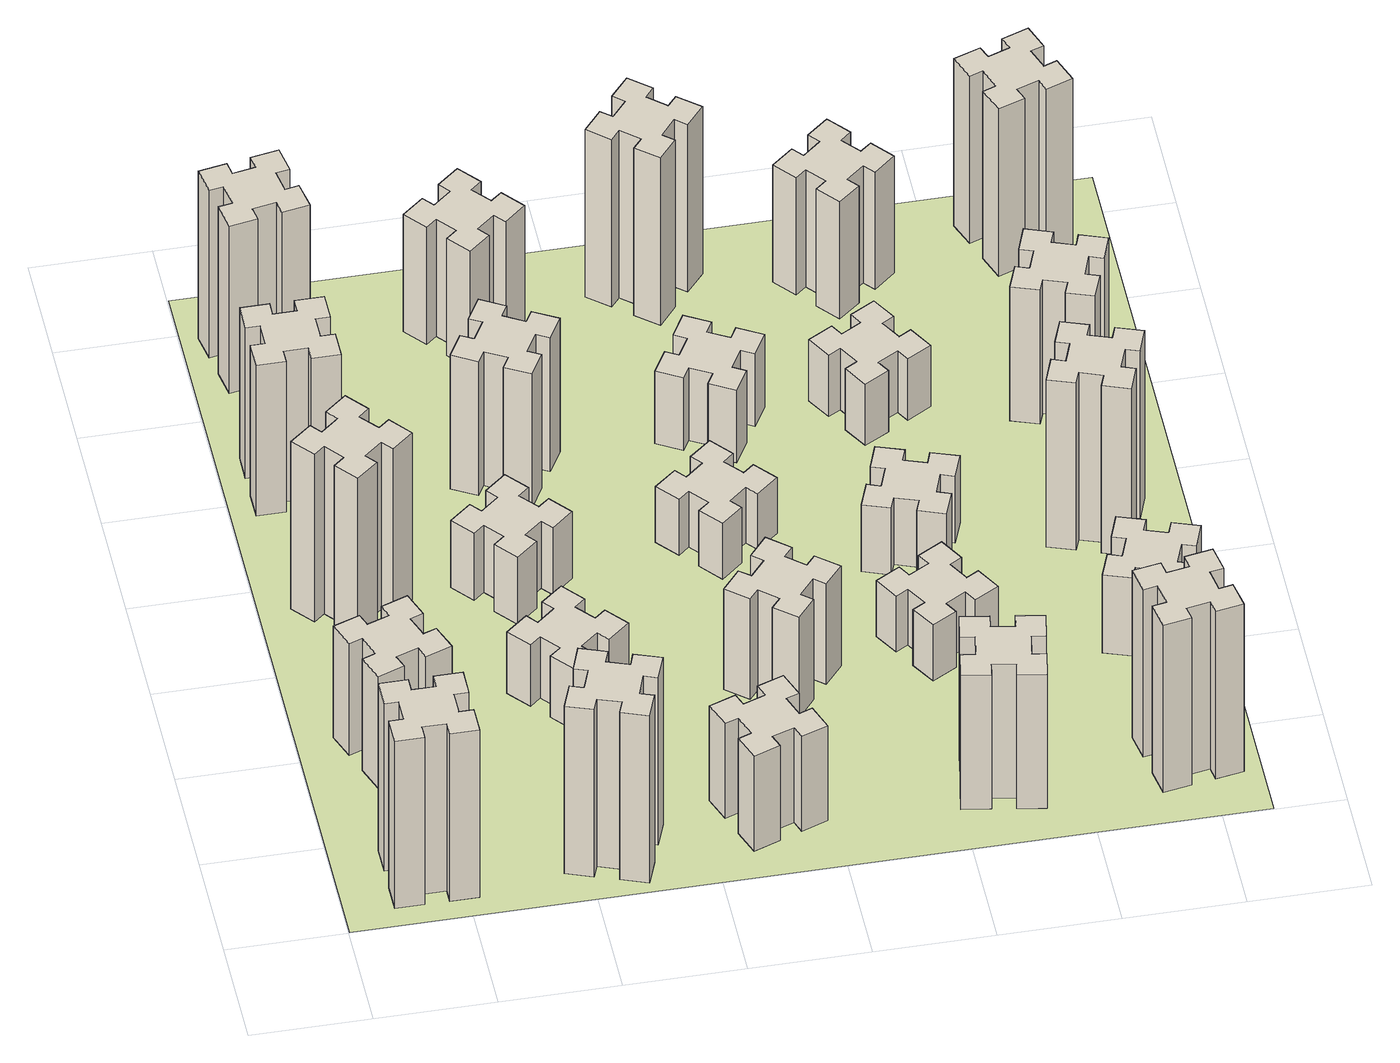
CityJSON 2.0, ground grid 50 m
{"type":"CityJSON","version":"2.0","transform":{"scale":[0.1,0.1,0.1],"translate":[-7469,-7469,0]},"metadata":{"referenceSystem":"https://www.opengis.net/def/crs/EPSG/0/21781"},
"CityObjects":{
"building1":{"type":"Building","attributes":{"class":"1000","function":"1000","usage":"1000","yearOfConstruction":2016,"roofType":"1000","measuredHeight":90,"storeysAboveGround":30,"storeysBelowGround":0},"geometry":[{"type":"Solid","lod":"1","boundaries":[[[[0,1,2,3,4,5,6,7,8,9,10,11,12,13,14,15,16,17,18,19]],[[17,16,20,21]],[[16,15,22,20]],[[15,14,23,22]],[[14,13,24,23]],[[13,12,25,24]],[[12,11,26,25]],[[11,10,27,26]],[[10,9,28,27]],[[9,8,29,28]],[[8,7,30,29]],[[7,6,31,30]],[[6,5,32,31]],[[5,4,33,32]],[[4,3,34,33]],[[3,2,35,34]],[[2,1,36,35]],[[1,0,37,36]],[[0,19,38,37]],[[19,18,39,38]],[[18,17,21,39]],[[24,25,26,27,28,29,30,31,32,33,34,35,36,37,38,39,21,20,22,23]]]]}]},
"building2":{"type":"Building","attributes":{"class":"1000","function":"1000","usage":"1000","yearOfConstruction":2016,"roofType":"1000","measuredHeight":60,"storeysAboveGround":30,"storeysBelowGround":0},"geometry":[{"type":"Solid","lod":"1","boundaries":[[[[40,41,42,43,44,45,46,47,48,49,50,51,52,53,54,55,56,57,58,59]],[[57,56,60,61]],[[56,55,62,60]],[[55,54,63,62]],[[54,53,64,63]],[[53,52,65,64]],[[52,51,66,65]],[[51,50,67,66]],[[50,49,68,67]],[[49,48,69,68]],[[48,47,70,69]],[[47,46,71,70]],[[46,45,72,71]],[[45,44,73,72]],[[44,43,74,73]],[[43,42,75,74]],[[42,41,76,75]],[[41,40,77,76]],[[40,59,78,77]],[[59,58,79,78]],[[58,57,61,79]],[[64,65,66,67,68,69,70,71,72,73,74,75,76,77,78,79,61,60,62,63]]]]}]},
"building3":{"type":"Building","attributes":{"class":"1000","function":"1000","usage":"1000","yearOfConstruction":2016,"roofType":"1000","measuredHeight":90,"storeysAboveGround":30,"storeysBelowGround":0},"geometry":[{"type":"Solid","lod":"1","boundaries":[[[[80,81,82,83,84,85,86,87,88,89,90,91,92,93,94,95,96,97,98,99]],[[97,96,100,101]],[[96,95,102,100]],[[95,94,103,102]],[[94,93,104,103]],[[93,92,105,104]],[[92,91,106,105]],[[91,90,107,106]],[[90,89,108,107]],[[89,88,109,108]],[[88,87,110,109]],[[87,86,111,110]],[[86,85,112,111]],[[85,84,113,112]],[[84,83,114,113]],[[83,82,115,114]],[[82,81,116,115]],[[81,80,117,116]],[[80,99,118,117]],[[99,98,119,118]],[[98,97,101,119]],[[104,105,106,107,108,109,110,111,112,113,114,115,116,117,118,119,101,100,102,103]]]]}]},
"building4":{"type":"Building","attributes":{"class":"1000","function":"1000","usage":"1000","yearOfConstruction":2016,"roofType":"1000","measuredHeight":81,"storeysAboveGround":30,"storeysBelowGround":0},"geometry":[{"type":"Solid","lod":"1","boundaries":[[[[120,121,122,123,124,125,126,127,128,129,130,131,132,133,134,135,136,137,138,139]],[[137,136,140,141]],[[136,135,142,140]],[[135,134,143,142]],[[134,133,144,143]],[[133,132,145,144]],[[132,131,146,145]],[[131,130,147,146]],[[130,129,148,147]],[[129,128,149,148]],[[128,127,150,149]],[[127,126,151,150]],[[126,125,152,151]],[[125,124,153,152]],[[124,123,154,153]],[[123,122,155,154]],[[122,121,156,155]],[[121,120,157,156]],[[120,139,158,157]],[[139,138,159,158]],[[138,137,141,159]],[[144,145,146,147,148,149,150,151,152,153,154,155,156,157,158,159,141,140,142,143]]]]}]},
"building5":{"type":"Building","attributes":{"class":"1000","function":"1000","usage":"1000","yearOfConstruction":2016,"roofType":"1000","measuredHeight":90,"storeysAboveGround":30,"storeysBelowGround":0},"geometry":[{"type":"Solid","lod":"1","boundaries":[[[[160,161,162,163,164,165,166,167,168,169,170,171,172,173,174,175,176,177,178,179]],[[177,176,180,181]],[[176,175,182,180]],[[175,174,183,182]],[[174,173,184,183]],[[173,172,185,184]],[[172,171,186,185]],[[171,170,187,186]],[[170,169,188,187]],[[169,168,189,188]],[[168,167,190,189]],[[167,166,191,190]],[[166,165,192,191]],[[165,164,193,192]],[[164,163,194,193]],[[163,162,195,194]],[[162,161,196,195]],[[161,160,197,196]],[[160,179,198,197]],[[179,178,199,198]],[[178,177,181,199]],[[184,185,186,187,188,189,190,191,192,193,194,195,196,197,198,199,181,180,182,183]]]]}]},
"building6":{"type":"Building","attributes":{"class":"1000","function":"1000","usage":"1000","yearOfConstruction":2016,"roofType":"1000","measuredHeight":90,"storeysAboveGround":30,"storeysBelowGround":0},"geometry":[{"type":"Solid","lod":"1","boundaries":[[[[200,201,202,203,204,205,206,207,208,209,210,211,212,213,214,215,216,217,218,219]],[[217,216,220,221]],[[216,215,222,220]],[[215,214,223,222]],[[214,213,224,223]],[[213,212,225,224]],[[212,211,226,225]],[[211,210,227,226]],[[210,209,228,227]],[[209,208,229,228]],[[208,207,230,229]],[[207,206,231,230]],[[206,205,232,231]],[[205,204,233,232]],[[204,203,234,233]],[[203,202,235,234]],[[202,201,236,235]],[[201,200,237,236]],[[200,219,238,237]],[[219,218,239,238]],[[218,217,221,239]],[[224,225,226,227,228,229,230,231,232,233,234,235,236,237,238,239,221,220,222,223]]]]}]},
"building7":{"type":"Building","attributes":{"class":"1000","function":"1000","usage":"1000","yearOfConstruction":2016,"roofType":"1000","measuredHeight":33,"storeysAboveGround":30,"storeysBelowGround":0},"geometry":[{"type":"Solid","lod":"1","boundaries":[[[[240,241,242,243,244,245,246,247,248,249,250,251,252,253,254,255,256,257,258,259]],[[257,256,260,261]],[[256,255,262,260]],[[255,254,263,262]],[[254,253,264,263]],[[253,252,265,264]],[[252,251,266,265]],[[251,250,267,266]],[[250,249,268,267]],[[249,248,269,268]],[[248,247,270,269]],[[247,246,271,270]],[[246,245,272,271]],[[245,244,273,272]],[[244,243,274,273]],[[243,242,275,274]],[[242,241,276,275]],[[241,240,277,276]],[[240,259,278,277]],[[259,258,279,278]],[[258,257,261,279]],[[264,265,266,267,268,269,270,271,272,273,274,275,276,277,278,279,261,260,262,263]]]]}]},
"building8":{"type":"Building","attributes":{"class":"1000","function":"1000","usage":"1000","yearOfConstruction":2016,"roofType":"1000","measuredHeight":36,"storeysAboveGround":30,"storeysBelowGround":0},"geometry":[{"type":"Solid","lod":"1","boundaries":[[[[280,281,282,283,284,285,286,287,288,289,290,291,292,293,294,295,296,297,298,299]],[[297,296,300,301]],[[296,295,302,300]],[[295,294,303,302]],[[294,293,304,303]],[[293,292,305,304]],[[292,291,306,305]],[[291,290,307,306]],[[290,289,308,307]],[[289,288,309,308]],[[288,287,310,309]],[[287,286,311,310]],[[286,285,312,311]],[[285,284,313,312]],[[284,283,314,313]],[[283,282,315,314]],[[282,281,316,315]],[[281,280,317,316]],[[280,299,318,317]],[[299,298,319,318]],[[298,297,301,319]],[[304,305,306,307,308,309,310,311,312,313,314,315,316,317,318,319,301,300,302,303]]]]}]},
"building9":{"type":"Building","attributes":{"class":"1000","function":"1000","usage":"1000","yearOfConstruction":2016,"roofType":"1000","measuredHeight":72,"storeysAboveGround":30,"storeysBelowGround":0},"geometry":[{"type":"Solid","lod":"1","boundaries":[[[[320,321,322,323,324,325,326,327,328,329,330,331,332,333,334,335,336,337,338,339]],[[337,336,340,341]],[[336,335,342,340]],[[335,334,343,342]],[[334,333,344,343]],[[333,332,345,344]],[[332,331,346,345]],[[331,330,347,346]],[[330,329,348,347]],[[329,328,349,348]],[[328,327,350,349]],[[327,326,351,350]],[[326,325,352,351]],[[325,324,353,352]],[[324,323,354,353]],[[323,322,355,354]],[[322,321,356,355]],[[321,320,357,356]],[[320,339,358,357]],[[339,338,359,358]],[[338,337,341,359]],[[344,345,346,347,348,349,350,351,352,353,354,355,356,357,358,359,341,340,342,343]]]]}]},
"building10":{"type":"Building","attributes":{"class":"1000","function":"1000","usage":"1000","yearOfConstruction":2016,"roofType":"1000","measuredHeight":51,"storeysAboveGround":30,"storeysBelowGround":0},"geometry":[{"type":"Solid","lod":"1","boundaries":[[[[360,361,362,363,364,365,366,367,368,369,370,371,372,373,374,375,376,377,378,379]],[[377,376,380,381]],[[376,375,382,380]],[[375,374,383,382]],[[374,373,384,383]],[[373,372,385,384]],[[372,371,386,385]],[[371,370,387,386]],[[370,369,388,387]],[[369,368,389,388]],[[368,367,390,389]],[[367,366,391,390]],[[366,365,392,391]],[[365,364,393,392]],[[364,363,394,393]],[[363,362,395,394]],[[362,361,396,395]],[[361,360,397,396]],[[360,379,398,397]],[[379,378,399,398]],[[378,377,381,399]],[[384,385,386,387,388,389,390,391,392,393,394,395,396,397,398,399,381,380,382,383]]]]}]},
"building11":{"type":"Building","attributes":{"class":"1000","function":"1000","usage":"1000","yearOfConstruction":2016,"roofType":"1000","measuredHeight":63,"storeysAboveGround":30,"storeysBelowGround":0},"geometry":[{"type":"Solid","lod":"1","boundaries":[[[[400,401,402,403,404,405,406,407,408,409,410,411,412,413,414,415,416,417,418,419]],[[417,416,420,421]],[[416,415,422,420]],[[415,414,423,422]],[[414,413,424,423]],[[413,412,425,424]],[[412,411,426,425]],[[411,410,427,426]],[[410,409,428,427]],[[409,408,429,428]],[[408,407,430,429]],[[407,406,431,430]],[[406,405,432,431]],[[405,404,433,432]],[[404,403,434,433]],[[403,402,435,434]],[[402,401,436,435]],[[401,400,437,436]],[[400,419,438,437]],[[419,418,439,438]],[[418,417,421,439]],[[424,425,426,427,428,429,430,431,432,433,434,435,436,437,438,439,421,420,422,423]]]]}]},
"building12":{"type":"Building","attributes":{"class":"1000","function":"1000","usage":"1000","yearOfConstruction":2016,"roofType":"1000","measuredHeight":54,"storeysAboveGround":30,"storeysBelowGround":0},"geometry":[{"type":"Solid","lod":"1","boundaries":[[[[440,441,442,443,444,445,446,447,448,449,450,451,452,453,454,455,456,457,458,459]],[[457,456,460,461]],[[456,455,462,460]],[[455,454,463,462]],[[454,453,464,463]],[[453,452,465,464]],[[452,451,466,465]],[[451,450,467,466]],[[450,449,468,467]],[[449,448,469,468]],[[448,447,470,469]],[[447,446,471,470]],[[446,445,472,471]],[[445,444,473,472]],[[444,443,474,473]],[[443,442,475,474]],[[442,441,476,475]],[[441,440,477,476]],[[440,459,478,477]],[[459,458,479,478]],[[458,457,461,479]],[[464,465,466,467,468,469,470,471,472,473,474,475,476,477,478,479,461,460,462,463]]]]}]},
"building13":{"type":"Building","attributes":{"class":"1000","function":"1000","usage":"1000","yearOfConstruction":2016,"roofType":"1000","measuredHeight":30,"storeysAboveGround":30,"storeysBelowGround":0},"geometry":[{"type":"Solid","lod":"1","boundaries":[[[[480,481,482,483,484,485,486,487,488,489,490,491,492,493,494,495,496,497,498,499]],[[497,496,500,501]],[[496,495,502,500]],[[495,494,503,502]],[[494,493,504,503]],[[493,492,505,504]],[[492,491,506,505]],[[491,490,507,506]],[[490,489,508,507]],[[489,488,509,508]],[[488,487,510,509]],[[487,486,511,510]],[[486,485,512,511]],[[485,484,513,512]],[[484,483,514,513]],[[483,482,515,514]],[[482,481,516,515]],[[481,480,517,516]],[[480,499,518,517]],[[499,498,519,518]],[[498,497,501,519]],[[504,505,506,507,508,509,510,511,512,513,514,515,516,517,518,519,501,500,502,503]]]]}]},
"building14":{"type":"Building","attributes":{"class":"1000","function":"1000","usage":"1000","yearOfConstruction":2016,"roofType":"1000","measuredHeight":39,"storeysAboveGround":30,"storeysBelowGround":0},"geometry":[{"type":"Solid","lod":"1","boundaries":[[[[520,521,522,523,524,525,526,527,528,529,530,531,532,533,534,535,536,537,538,539]],[[537,536,540,541]],[[536,535,542,540]],[[535,534,543,542]],[[534,533,544,543]],[[533,532,545,544]],[[532,531,546,545]],[[531,530,547,546]],[[530,529,548,547]],[[529,528,549,548]],[[528,527,550,549]],[[527,526,551,550]],[[526,525,552,551]],[[525,524,553,552]],[[524,523,554,553]],[[523,522,555,554]],[[522,521,556,555]],[[521,520,557,556]],[[520,539,558,557]],[[539,538,559,558]],[[538,537,541,559]],[[544,545,546,547,548,549,550,551,552,553,554,555,556,557,558,559,541,540,542,543]]]]}]},
"building15":{"type":"Building","attributes":{"class":"1000","function":"1000","usage":"1000","yearOfConstruction":2016,"roofType":"1000","measuredHeight":72,"storeysAboveGround":30,"storeysBelowGround":0},"geometry":[{"type":"Solid","lod":"1","boundaries":[[[[560,561,562,563,564,565,566,567,568,569,570,571,572,573,574,575,576,577,578,579]],[[577,576,580,581]],[[576,575,582,580]],[[575,574,583,582]],[[574,573,584,583]],[[573,572,585,584]],[[572,571,586,585]],[[571,570,587,586]],[[570,569,588,587]],[[569,568,589,588]],[[568,567,590,589]],[[567,566,591,590]],[[566,565,592,591]],[[565,564,593,592]],[[564,563,594,593]],[[563,562,595,594]],[[562,561,596,595]],[[561,560,597,596]],[[560,579,598,597]],[[579,578,599,598]],[[578,577,581,599]],[[584,585,586,587,588,589,590,591,592,593,594,595,596,597,598,599,581,580,582,583]]]]}]},
"building16":{"type":"Building","attributes":{"class":"1000","function":"1000","usage":"1000","yearOfConstruction":2016,"roofType":"1000","measuredHeight":90,"storeysAboveGround":30,"storeysBelowGround":0},"geometry":[{"type":"Solid","lod":"1","boundaries":[[[[600,601,602,603,604,605,606,607,608,609,610,611,612,613,614,615,616,617,618,619]],[[617,616,620,621]],[[616,615,622,620]],[[615,614,623,622]],[[614,613,624,623]],[[613,612,625,624]],[[612,611,626,625]],[[611,610,627,626]],[[610,609,628,627]],[[609,608,629,628]],[[608,607,630,629]],[[607,606,631,630]],[[606,605,632,631]],[[605,604,633,632]],[[604,603,634,633]],[[603,602,635,634]],[[602,601,636,635]],[[601,600,637,636]],[[600,619,638,637]],[[619,618,639,638]],[[618,617,621,639]],[[624,625,626,627,628,629,630,631,632,633,634,635,636,637,638,639,621,620,622,623]]]]}]},
"building17":{"type":"Building","attributes":{"class":"1000","function":"1000","usage":"1000","yearOfConstruction":2016,"roofType":"1000","measuredHeight":30,"storeysAboveGround":30,"storeysBelowGround":0},"geometry":[{"type":"Solid","lod":"1","boundaries":[[[[640,641,642,643,644,645,646,647,648,649,650,651,652,653,654,655,656,657,658,659]],[[657,656,660,661]],[[656,655,662,660]],[[655,654,663,662]],[[654,653,664,663]],[[653,652,665,664]],[[652,651,666,665]],[[651,650,667,666]],[[650,649,668,667]],[[649,648,669,668]],[[648,647,670,669]],[[647,646,671,670]],[[646,645,672,671]],[[645,644,673,672]],[[644,643,674,673]],[[643,642,675,674]],[[642,641,676,675]],[[641,640,677,676]],[[640,659,678,677]],[[659,658,679,678]],[[658,657,661,679]],[[664,665,666,667,668,669,670,671,672,673,674,675,676,677,678,679,661,660,662,663]]]]}]},
"building18":{"type":"Building","attributes":{"class":"1000","function":"1000","usage":"1000","yearOfConstruction":2016,"roofType":"1000","measuredHeight":36,"storeysAboveGround":30,"storeysBelowGround":0},"geometry":[{"type":"Solid","lod":"1","boundaries":[[[[680,681,682,683,684,685,686,687,688,689,690,691,692,693,694,695,696,697,698,699]],[[697,696,700,701]],[[696,695,702,700]],[[695,694,703,702]],[[694,693,704,703]],[[693,692,705,704]],[[692,691,706,705]],[[691,690,707,706]],[[690,689,708,707]],[[689,688,709,708]],[[688,687,710,709]],[[687,686,711,710]],[[686,685,712,711]],[[685,684,713,712]],[[684,683,714,713]],[[683,682,715,714]],[[682,681,716,715]],[[681,680,717,716]],[[680,699,718,717]],[[699,698,719,718]],[[698,697,701,719]],[[704,705,706,707,708,709,710,711,712,713,714,715,716,717,718,719,701,700,702,703]]]]}]},
"building19":{"type":"Building","attributes":{"class":"1000","function":"1000","usage":"1000","yearOfConstruction":2016,"roofType":"1000","measuredHeight":33,"storeysAboveGround":30,"storeysBelowGround":0},"geometry":[{"type":"Solid","lod":"1","boundaries":[[[[720,721,722,723,724,725,726,727,728,729,730,731,732,733,734,735,736,737,738,739]],[[737,736,740,741]],[[736,735,742,740]],[[735,734,743,742]],[[734,733,744,743]],[[733,732,745,744]],[[732,731,746,745]],[[731,730,747,746]],[[730,729,748,747]],[[729,728,749,748]],[[728,727,750,749]],[[727,726,751,750]],[[726,725,752,751]],[[725,724,753,752]],[[724,723,754,753]],[[723,722,755,754]],[[722,721,756,755]],[[721,720,757,756]],[[720,739,758,757]],[[739,738,759,758]],[[738,737,741,759]],[[744,745,746,747,748,749,750,751,752,753,754,755,756,757,758,759,741,740,742,743]]]]}]},
"building20":{"type":"Building","attributes":{"class":"1000","function":"1000","usage":"1000","yearOfConstruction":2016,"roofType":"1000","measuredHeight":90,"storeysAboveGround":30,"storeysBelowGround":0},"geometry":[{"type":"Solid","lod":"1","boundaries":[[[[760,761,762,763,764,765,766,767,768,769,770,771,772,773,774,775,776,777,778,779]],[[777,776,780,781]],[[776,775,782,780]],[[775,774,783,782]],[[774,773,784,783]],[[773,772,785,784]],[[772,771,786,785]],[[771,770,787,786]],[[770,769,788,787]],[[769,768,789,788]],[[768,767,790,789]],[[767,766,791,790]],[[766,765,792,791]],[[765,764,793,792]],[[764,763,794,793]],[[763,762,795,794]],[[762,761,796,795]],[[761,760,797,796]],[[760,779,798,797]],[[779,778,799,798]],[[778,777,781,799]],[[784,785,786,787,788,789,790,791,792,793,794,795,796,797,798,799,781,780,782,783]]]]}]},
"building21":{"type":"Building","attributes":{"class":"1000","function":"1000","usage":"1000","yearOfConstruction":2016,"roofType":"1000","measuredHeight":63,"storeysAboveGround":30,"storeysBelowGround":0},"geometry":[{"type":"Solid","lod":"1","boundaries":[[[[800,801,802,803,804,805,806,807,808,809,810,811,812,813,814,815,816,817,818,819]],[[817,816,820,821]],[[816,815,822,820]],[[815,814,823,822]],[[814,813,824,823]],[[813,812,825,824]],[[812,811,826,825]],[[811,810,827,826]],[[810,809,828,827]],[[809,808,829,828]],[[808,807,830,829]],[[807,806,831,830]],[[806,805,832,831]],[[805,804,833,832]],[[804,803,834,833]],[[803,802,835,834]],[[802,801,836,835]],[[801,800,837,836]],[[800,819,838,837]],[[819,818,839,838]],[[818,817,821,839]],[[824,825,826,827,828,829,830,831,832,833,834,835,836,837,838,839,821,820,822,823]]]]}]},
"building22":{"type":"Building","attributes":{"class":"1000","function":"1000","usage":"1000","yearOfConstruction":2016,"roofType":"1000","measuredHeight":42,"storeysAboveGround":30,"storeysBelowGround":0},"geometry":[{"type":"Solid","lod":"1","boundaries":[[[[840,841,842,843,844,845,846,847,848,849,850,851,852,853,854,855,856,857,858,859]],[[857,856,860,861]],[[856,855,862,860]],[[855,854,863,862]],[[854,853,864,863]],[[853,852,865,864]],[[852,851,866,865]],[[851,850,867,866]],[[850,849,868,867]],[[849,848,869,868]],[[848,847,870,869]],[[847,846,871,870]],[[846,845,872,871]],[[845,844,873,872]],[[844,843,874,873]],[[843,842,875,874]],[[842,841,876,875]],[[841,840,877,876]],[[840,859,878,877]],[[859,858,879,878]],[[858,857,861,879]],[[864,865,866,867,868,869,870,871,872,873,874,875,876,877,878,879,861,860,862,863]]]]}]},
"building23":{"type":"Building","attributes":{"class":"1000","function":"1000","usage":"1000","yearOfConstruction":2016,"roofType":"1000","measuredHeight":90,"storeysAboveGround":30,"storeysBelowGround":0},"geometry":[{"type":"Solid","lod":"1","boundaries":[[[[880,881,882,883,884,885,886,887,888,889,890,891,892,893,894,895,896,897,898,899]],[[897,896,900,901]],[[896,895,902,900]],[[895,894,903,902]],[[894,893,904,903]],[[893,892,905,904]],[[892,891,906,905]],[[891,890,907,906]],[[890,889,908,907]],[[889,888,909,908]],[[888,887,910,909]],[[887,886,911,910]],[[886,885,912,911]],[[885,884,913,912]],[[884,883,914,913]],[[883,882,915,914]],[[882,881,916,915]],[[881,880,917,916]],[[880,899,918,917]],[[899,898,919,918]],[[898,897,901,919]],[[904,905,906,907,908,909,910,911,912,913,914,915,916,917,918,919,901,900,902,903]]]]}]},
"building24":{"type":"Building","attributes":{"class":"1000","function":"1000","usage":"1000","yearOfConstruction":2016,"roofType":"1000","measuredHeight":72,"storeysAboveGround":30,"storeysBelowGround":0},"geometry":[{"type":"Solid","lod":"1","boundaries":[[[[920,921,922,923,924,925,926,927,928,929,930,931,932,933,934,935,936,937,938,939]],[[937,936,940,941]],[[936,935,942,940]],[[935,934,943,942]],[[934,933,944,943]],[[933,932,945,944]],[[932,931,946,945]],[[931,930,947,946]],[[930,929,948,947]],[[929,928,949,948]],[[928,927,950,949]],[[927,926,951,950]],[[926,925,952,951]],[[925,924,953,952]],[[924,923,954,953]],[[923,922,955,954]],[[922,921,956,955]],[[921,920,957,956]],[[920,939,958,957]],[[939,938,959,958]],[[938,937,941,959]],[[944,945,946,947,948,949,950,951,952,953,954,955,956,957,958,959,941,940,942,943]]]]}]},
"building25":{"type":"Building","attributes":{"class":"1000","function":"1000","usage":"1000","yearOfConstruction":2016,"roofType":"1000","measuredHeight":90,"storeysAboveGround":30,"storeysBelowGround":0},"geometry":[{"type":"Solid","lod":"1","boundaries":[[[[960,961,962,963,964,965,966,967,968,969,970,971,972,973,974,975,976,977,978,979]],[[977,976,980,981]],[[976,975,982,980]],[[975,974,983,982]],[[974,973,984,983]],[[973,972,985,984]],[[972,971,986,985]],[[971,970,987,986]],[[970,969,988,987]],[[969,968,989,988]],[[968,967,990,989]],[[967,966,991,990]],[[966,965,992,991]],[[965,964,993,992]],[[964,963,994,993]],[[963,962,995,994]],[[962,961,996,995]],[[961,960,997,996]],[[960,979,998,997]],[[979,978,999,998]],[[978,977,981,999]],[[984,985,986,987,988,989,990,991,992,993,994,995,996,997,998,999,981,980,982,983]]]]}]},
"landuse1":{"type":"LandUse","attributes":{"name":"plot1","function":"1010"},"geometry":[{"type":"MultiSurface","lod":"1","boundaries":[[[1000,1001,1002,1003]]]}]}
},
"vertices":[
[265,325,0],[265,225,0],[205,225,0],[205,105,0],[325,105,0],[325,165,0],[425,165,0],[425,105,0],[545,105,0],[545,225,0],[485,225,0],[485,325,0],[545,325,0],[545,445,0],[425,445,0],[425,385,0],[325,385,0],[325,445,0],[205,445,0],[205,325,0],[325,385,900],[325,445,900],[425,385,900],[425,445,900],[545,445,900],[545,325,900],[485,325,900],[485,225,900],[545,225,900],[545,105,900],[425,105,900],[425,165,900],[325,165,900],[325,105,900],[205,105,900],[205,225,900],[265,225,900],[265,325,900],[205,325,900],[205,445,900],
[496,1006,0],[462,1100,0],[518,1120,0],[477,1233,0],[364,1192,0],[385,1136,0],[291,1102,0],[270,1158,0],[157,1117,0],[199,1004,0],[255,1025,0],[289,931,0],[233,910,0],[274,797,0],[387,839,0],[366,895,0],[460,929,0],[480,873,0],[593,914,0],[552,1027,0],[460,929,600],[480,873,600],[366,895,600],[387,839,600],[274,797,600],[233,910,600],[289,931,600],[255,1025,600],[199,1004,600],[157,1117,600],[270,1158,600],[291,1102,600],[385,1136,600],[364,1192,600],[477,1233,600],[518,1120,600],[462,1100,600],[496,1006,600],[552,1027,600],[593,914,600],
[492,1888,0],[427,1964,0],[473,2003,0],[396,2095,0],[304,2018,0],[343,1972,0],[266,1907,0],[228,1953,0],[136,1876,0],[213,1784,0],[259,1823,0],[323,1746,0],[277,1708,0],[354,1616,0],[446,1693,0],[408,1739,0],[484,1803,0],[523,1757,0],[615,1834,0],[538,1926,0],[484,1803,900],[523,1757,900],[408,1739,900],[446,1693,900],[354,1616,900],[277,1708,900],[323,1746,900],[259,1823,900],[213,1784,900],[136,1876,900],[228,1953,900],[266,1907,900],[343,1972,900],[304,2018,900],[396,2095,900],[473,2003,900],[427,1964,900],[492,1888,900],[538,1926,900],[615,1834,900],
[385,2545,0],[385,2645,0],[445,2645,0],[445,2765,0],[325,2765,0],[325,2705,0],[225,2705,0],[225,2765,0],[105,2765,0],[105,2645,0],[165,2645,0],[165,2545,0],[105,2545,0],[105,2425,0],[225,2425,0],[225,2485,0],[325,2485,0],[325,2425,0],[445,2425,0],[445,2545,0],[325,2485,810],[325,2425,810],[225,2485,810],[225,2425,810],[105,2425,810],[105,2545,810],[165,2545,810],[165,2645,810],[105,2645,810],[105,2765,810],[225,2765,810],[225,2705,810],[325,2705,810],[325,2765,810],[445,2765,810],[445,2645,810],[385,2645,810],[385,2545,810],[445,2545,810],[445,2425,810],
[1029,360,0],[995,266,0],[939,287,0],[897,174,0],[1010,133,0],[1031,189,0],[1125,155,0],[1104,99,0],[1217,57,0],[1258,170,0],[1202,191,0],[1236,285,0],[1292,264,0],[1333,377,0],[1220,418,0],[1200,362,0],[1106,396,0],[1127,452,0],[1014,493,0],[973,380,0],[1106,396,900],[1127,452,900],[1200,362,900],[1220,418,900],[1333,377,900],[1292,264,900],[1236,285,900],[1202,191,900],[1258,170,900],[1217,57,900],[1104,99,900],[1125,155,900],[1031,189,900],[1010,133,900],[897,174,900],[939,287,900],[995,266,900],[1029,360,900],[973,380,900],[1014,493,900],
[392,3305,0],[375,3404,0],[434,3414,0],[413,3532,0],[295,3511,0],[305,3452,0],[207,3435,0],[197,3494,0],[78,3473,0],[99,3355,0],[158,3365,0],[176,3267,0],[117,3257,0],[137,3138,0],[256,3159,0],[245,3218,0],[344,3236,0],[354,3177,0],[472,3197,0],[451,3316,0],[344,3236,900],[354,3177,900],[245,3218,900],[256,3159,900],[137,3138,900],[117,3257,900],[176,3267,900],[158,3365,900],[99,3355,900],[78,3473,900],[197,3494,900],[207,3435,900],[305,3452,900],[295,3511,900],[413,3532,900],[434,3414,900],[375,3404,900],[392,3305,900],[451,3316,900],[472,3197,900],
[1083,1332,0],[1006,1267,0],[968,1313,0],[876,1236,0],[953,1144,0],[999,1183,0],[1063,1106,0],[1017,1068,0],[1094,976,0],[1186,1053,0],[1148,1099,0],[1224,1163,0],[1263,1117,0],[1355,1194,0],[1278,1286,0],[1232,1248,0],[1167,1324,0],[1213,1363,0],[1136,1455,0],[1044,1378,0],[1167,1324,330],[1213,1363,330],[1232,1248,330],[1278,1286,330],[1355,1194,330],[1263,1117,330],[1224,1163,330],[1148,1099,330],[1186,1053,330],[1094,976,330],[1017,1068,330],[1063,1106,330],[999,1183,330],[953,1144,330],[876,1236,330],[968,1313,330],[1006,1267,330],[1083,1332,330],[1044,1378,330],[1136,1455,330],
[983,1972,0],[906,1907,0],[868,1953,0],[776,1876,0],[853,1784,0],[899,1823,0],[963,1746,0],[917,1708,0],[994,1616,0],[1086,1693,0],[1048,1739,0],[1124,1803,0],[1163,1757,0],[1255,1834,0],[1178,1926,0],[1132,1888,0],[1067,1964,0],[1113,2003,0],[1036,2095,0],[944,2018,0],[1067,1964,360],[1113,2003,360],[1132,1888,360],[1178,1926,360],[1255,1834,360],[1163,1757,360],[1124,1803,360],[1048,1739,360],[1086,1693,360],[994,1616,360],[917,1708,360],[963,1746,360],[899,1823,360],[853,1784,360],[776,1876,360],[868,1953,360],[906,1907,360],[983,1972,360],[944,2018,360],[1036,2095,360],
[1214,2566,0],[1127,2616,0],[1157,2668,0],[1053,2728,0],[993,2624,0],[1045,2594,0],[995,2507,0],[943,2537,0],[883,2433,0],[987,2373,0],[1017,2425,0],[1104,2375,0],[1074,2323,0],[1178,2263,0],[1238,2367,0],[1186,2397,0],[1236,2484,0],[1288,2454,0],[1348,2558,0],[1244,2618,0],[1236,2484,720],[1288,2454,720],[1186,2397,720],[1238,2367,720],[1178,2263,720],[1074,2323,720],[1104,2375,720],[1017,2425,720],[987,2373,720],[883,2433,720],[943,2537,720],[995,2507,720],[1045,2594,720],[993,2624,720],[1053,2728,720],[1157,2668,720],[1127,2616,720],[1214,2566,720],[1244,2618,720],[1348,2558,720],
[1765,496,0],[1671,462,0],[1650,518,0],[1537,477,0],[1579,364,0],[1635,385,0],[1669,291,0],[1613,270,0],[1654,157,0],[1767,199,0],[1746,255,0],[1840,289,0],[1860,233,0],[1973,274,0],[1932,387,0],[1876,366,0],[1842,460,0],[1898,480,0],[1857,593,0],[1744,552,0],[1842,460,510],[1898,480,510],[1876,366,510],[1932,387,510],[1973,274,510],[1860,233,510],[1840,289,510],[1746,255,510],[1767,199,510],[1654,157,510],[1613,270,510],[1669,291,510],[1635,385,510],[1579,364,510],[1537,477,510],[1650,518,510],[1671,462,510],[1765,496,510],[1744,552,510],[1857,593,510],
[1232,3368,0],[1167,3444,0],[1213,3483,0],[1136,3575,0],[1044,3498,0],[1083,3452,0],[1006,3387,0],[968,3433,0],[876,3356,0],[953,3264,0],[999,3303,0],[1063,3226,0],[1017,3188,0],[1094,3096,0],[1186,3173,0],[1148,3219,0],[1224,3283,0],[1263,3237,0],[1355,3314,0],[1278,3406,0],[1224,3283,630],[1263,3237,630],[1148,3219,630],[1186,3173,630],[1094,3096,630],[1017,3188,630],[1063,3226,630],[999,3303,630],[953,3264,630],[876,3356,630],[968,3433,630],[1006,3387,630],[1083,3452,630],[1044,3498,630],[1136,3575,630],[1213,3483,630],[1167,3444,630],[1232,3368,630],[1278,3406,630],[1355,3314,630],
[1903,1224,0],[1839,1148,0],[1793,1186,0],[1716,1094,0],[1808,1017,0],[1846,1063,0],[1923,999,0],[1884,953,0],[1976,876,0],[2053,968,0],[2007,1006,0],[2072,1083,0],[2118,1044,0],[2195,1136,0],[2103,1213,0],[2064,1167,0],[1988,1232,0],[2026,1278,0],[1934,1355,0],[1857,1263,0],[1988,1232,540],[2026,1278,540],[2064,1167,540],[2103,1213,540],[2195,1136,540],[2118,1044,540],[2072,1083,540],[2007,1006,540],[2053,968,540],[1976,876,540],[1884,953,540],[1923,999,540],[1846,1063,540],[1808,1017,540],[1716,1094,540],[1793,1186,540],[1839,1148,540],[1903,1224,540],[1857,1263,540],[1934,1355,540],
[1972,1988,0],[1907,2064,0],[1953,2103,0],[1876,2195,0],[1784,2118,0],[1823,2072,0],[1746,2007,0],[1708,2053,0],[1616,1976,0],[1693,1884,0],[1739,1923,0],[1803,1846,0],[1757,1808,0],[1834,1716,0],[1926,1793,0],[1888,1839,0],[1964,1903,0],[2003,1857,0],[2095,1934,0],[2018,2026,0],[1964,1903,300],[2003,1857,300],[1888,1839,300],[1926,1793,300],[1834,1716,300],[1757,1808,300],[1803,1846,300],[1739,1923,300],[1693,1884,300],[1616,1976,300],[1708,2053,300],[1746,2007,300],[1823,2072,300],[1784,2118,300],[1876,2195,300],[1953,2103,300],[1907,2064,300],[1972,1988,300],[2018,2026,300],[2095,1934,300],
[2026,2497,0],[2076,2584,0],[2128,2554,0],[2188,2658,0],[2084,2718,0],[2054,2666,0],[1967,2716,0],[1997,2768,0],[1893,2828,0],[1833,2724,0],[1885,2694,0],[1835,2607,0],[1783,2637,0],[1723,2533,0],[1827,2473,0],[1857,2525,0],[1944,2475,0],[1914,2423,0],[2018,2363,0],[2078,2467,0],[1944,2475,390],[1914,2423,390],[1857,2525,390],[1827,2473,390],[1723,2533,390],[1783,2637,390],[1835,2607,390],[1885,2694,390],[1833,2724,390],[1893,2828,390],[1997,2768,390],[1967,2716,390],[2054,2666,390],[2084,2718,390],[2188,2658,390],[2128,2554,390],[2076,2584,390],[2026,2497,390],[2078,2467,390],[2018,2363,390],
[2596,444,0],[2578,345,0],[2519,356,0],[2498,237,0],[2617,217,0],[2627,276,0],[2725,258,0],[2715,199,0],[2833,178,0],[2854,297,0],[2795,307,0],[2812,405,0],[2871,395,0],[2892,513,0],[2774,534,0],[2764,475,0],[2665,492,0],[2676,551,0],[2557,572,0],[2537,454,0],[2665,492,720],[2676,551,720],[2764,475,720],[2774,534,720],[2892,513,720],[2871,395,720],[2812,405,720],[2795,307,720],[2854,297,720],[2833,178,720],[2715,199,720],[2725,258,720],[2627,276,720],[2617,217,720],[2498,237,720],[2519,356,720],[2578,345,720],[2596,444,720],[2537,454,720],[2557,572,720],
[1746,3383,0],[1823,3319,0],[1784,3273,0],[1876,3196,0],[1953,3288,0],[1907,3326,0],[1972,3403,0],[2018,3364,0],[2095,3456,0],[2003,3533,0],[1964,3487,0],[1888,3552,0],[1926,3598,0],[1834,3675,0],[1757,3583,0],[1803,3544,0],[1739,3468,0],[1693,3506,0],[1616,3414,0],[1708,3337,0],[1739,3468,900],[1693,3506,900],[1803,3544,900],[1757,3583,900],[1834,3675,900],[1926,3598,900],[1888,3552,900],[1964,3487,900],[2003,3533,900],[2095,3456,900],[2018,3364,900],[1972,3403,900],[1907,3326,900],[1953,3288,900],[1876,3196,900],[1784,3273,900],[1823,3319,900],[1746,3383,900],[1708,3337,900],[1616,3414,900],
[2607,1095,0],[2694,1145,0],[2724,1093,0],[2828,1153,0],[2768,1257,0],[2716,1227,0],[2666,1314,0],[2718,1344,0],[2658,1448,0],[2554,1388,0],[2584,1336,0],[2497,1286,0],[2467,1338,0],[2363,1278,0],[2423,1174,0],[2475,1204,0],[2525,1117,0],[2473,1087,0],[2533,983,0],[2637,1043,0],[2525,1117,300],[2473,1087,300],[2475,1204,300],[2423,1174,300],[2363,1278,300],[2467,1338,300],[2497,1286,300],[2584,1336,300],[2554,1388,300],[2658,1448,300],[2718,1344,300],[2666,1314,300],[2716,1227,300],[2768,1257,300],[2828,1153,300],[2724,1093,300],[2694,1145,300],[2607,1095,300],[2637,1043,300],[2533,983,300],
[2682,1671,0],[2716,1765,0],[2772,1744,0],[2813,1857,0],[2700,1898,0],[2680,1842,0],[2586,1876,0],[2607,1932,0],[2494,1973,0],[2453,1860,0],[2509,1840,0],[2475,1746,0],[2419,1767,0],[2377,1654,0],[2490,1613,0],[2511,1669,0],[2605,1635,0],[2584,1579,0],[2697,1537,0],[2738,1650,0],[2605,1635,360],[2584,1579,360],[2511,1669,360],[2490,1613,360],[2377,1654,360],[2419,1767,360],[2475,1746,360],[2509,1840,360],[2453,1860,360],[2494,1973,360],[2607,1932,360],[2586,1876,360],[2680,1842,360],[2700,1898,360],[2813,1857,360],[2772,1744,360],[2716,1765,360],[2682,1671,360],[2738,1650,360],[2697,1537,360],
[2475,2584,0],[2525,2497,0],[2473,2467,0],[2533,2363,0],[2637,2423,0],[2607,2475,0],[2694,2525,0],[2724,2473,0],[2828,2533,0],[2768,2637,0],[2716,2607,0],[2666,2694,0],[2718,2724,0],[2658,2828,0],[2554,2768,0],[2584,2716,0],[2497,2666,0],[2467,2718,0],[2363,2658,0],[2423,2554,0],[2497,2666,330],[2467,2718,330],[2584,2716,330],[2554,2768,330],[2658,2828,330],[2718,2724,330],[2666,2694,330],[2716,2607,330],[2768,2637,330],[2828,2533,330],[2724,2473,330],[2694,2525,330],[2607,2475,330],[2637,2423,330],[2533,2363,330],[2473,2467,330],[2525,2497,330],[2475,2584,330],[2423,2554,330],[2363,2658,330],
[3465,492,0],[3367,475,0],[3357,534,0],[3238,513,0],[3259,395,0],[3318,405,0],[3336,307,0],[3277,297,0],[3297,178,0],[3416,199,0],[3405,258,0],[3504,276,0],[3514,217,0],[3632,237,0],[3611,356,0],[3552,345,0],[3535,444,0],[3594,454,0],[3573,572,0],[3455,551,0],[3535,444,900],[3594,454,900],[3552,345,900],[3611,356,900],[3632,237,900],[3514,217,900],[3504,276,900],[3405,258,900],[3416,199,900],[3297,178,900],[3277,297,900],[3336,307,900],[3318,405,900],[3259,395,900],[3238,513,900],[3357,534,900],[3367,475,900],[3465,492,900],[3455,551,900],[3573,572,900],
[2712,3368,0],[2647,3444,0],[2693,3483,0],[2616,3575,0],[2524,3498,0],[2563,3452,0],[2486,3387,0],[2448,3433,0],[2356,3356,0],[2433,3264,0],[2479,3303,0],[2543,3226,0],[2497,3188,0],[2574,3096,0],[2666,3173,0],[2628,3219,0],[2704,3283,0],[2743,3237,0],[2835,3314,0],[2758,3406,0],[2704,3283,630],[2743,3237,630],[2628,3219,630],[2666,3173,630],[2574,3096,630],[2497,3188,630],[2543,3226,630],[2479,3303,630],[2433,3264,630],[2356,3356,630],[2448,3433,630],[2486,3387,630],[2563,3452,630],[2524,3498,630],[2616,3575,630],[2693,3483,630],[2647,3444,630],[2712,3368,630],[2758,3406,630],[2835,3314,630],
[3351,1029,0],[3445,995,0],[3424,939,0],[3537,897,0],[3578,1010,0],[3522,1031,0],[3556,1125,0],[3612,1104,0],[3653,1217,0],[3540,1258,0],[3520,1202,0],[3426,1236,0],[3447,1292,0],[3334,1333,0],[3293,1220,0],[3349,1200,0],[3315,1106,0],[3259,1127,0],[3217,1014,0],[3330,973,0],[3315,1106,420],[3259,1127,420],[3349,1200,420],[3293,1220,420],[3334,1333,420],[3447,1292,420],[3426,1236,420],[3520,1202,420],[3540,1258,420],[3653,1217,420],[3612,1104,420],[3556,1125,420],[3522,1031,420],[3578,1010,420],[3537,897,420],[3424,939,420],[3445,995,420],[3351,1029,420],[3330,973,420],[3217,1014,420],
[3420,1842,0],[3326,1876,0],[3347,1932,0],[3234,1973,0],[3193,1860,0],[3249,1840,0],[3215,1746,0],[3159,1767,0],[3117,1654,0],[3230,1613,0],[3251,1669,0],[3345,1635,0],[3324,1579,0],[3437,1537,0],[3478,1650,0],[3422,1671,0],[3456,1765,0],[3512,1744,0],[3553,1857,0],[3440,1898,0],[3456,1765,900],[3512,1744,900],[3422,1671,900],[3478,1650,900],[3437,1537,900],[3324,1579,900],[3345,1635,900],[3251,1669,900],[3230,1613,900],[3117,1654,900],[3159,1767,900],[3215,1746,900],[3249,1840,900],[3193,1860,900],[3234,1973,900],[3347,1932,900],[3326,1876,900],[3420,1842,900],[3440,1898,900],[3553,1857,900],
[3420,2582,0],[3326,2616,0],[3347,2672,0],[3234,2713,0],[3193,2600,0],[3249,2580,0],[3215,2486,0],[3159,2507,0],[3117,2394,0],[3230,2353,0],[3251,2409,0],[3345,2375,0],[3324,2319,0],[3437,2277,0],[3478,2390,0],[3422,2411,0],[3456,2505,0],[3512,2484,0],[3553,2597,0],[3440,2638,0],[3456,2505,720],[3512,2484,720],[3422,2411,720],[3478,2390,720],[3437,2277,720],[3324,2319,720],[3345,2375,720],[3251,2409,720],[3230,2353,720],[3117,2394,720],[3159,2507,720],[3215,2486,720],[3249,2580,720],[3193,2600,720],[3234,2713,720],[3347,2672,720],[3326,2616,720],[3420,2582,720],[3440,2638,720],[3553,2597,720],
[3215,3445,0],[3249,3351,0],[3193,3330,0],[3234,3217,0],[3347,3259,0],[3326,3315,0],[3420,3349,0],[3440,3293,0],[3553,3334,0],[3512,3447,0],[3456,3426,0],[3422,3520,0],[3478,3540,0],[3437,3653,0],[3324,3612,0],[3345,3556,0],[3251,3522,0],[3230,3578,0],[3117,3537,0],[3159,3424,0],[3251,3522,900],[3230,3578,900],[3345,3556,900],[3324,3612,900],[3437,3653,900],[3478,3540,900],[3422,3520,900],[3456,3426,900],[3512,3447,900],[3553,3334,900],[3440,3293,900],[3420,3349,900],[3326,3315,900],[3347,3259,900],[3234,3217,900],[3193,3330,900],[3249,3351,900],[3215,3445,900],[3159,3424,900],[3117,3537,900],
[5,3705,0],[3705,3705,0],[3705,5,0],[5,5,0]
]}
